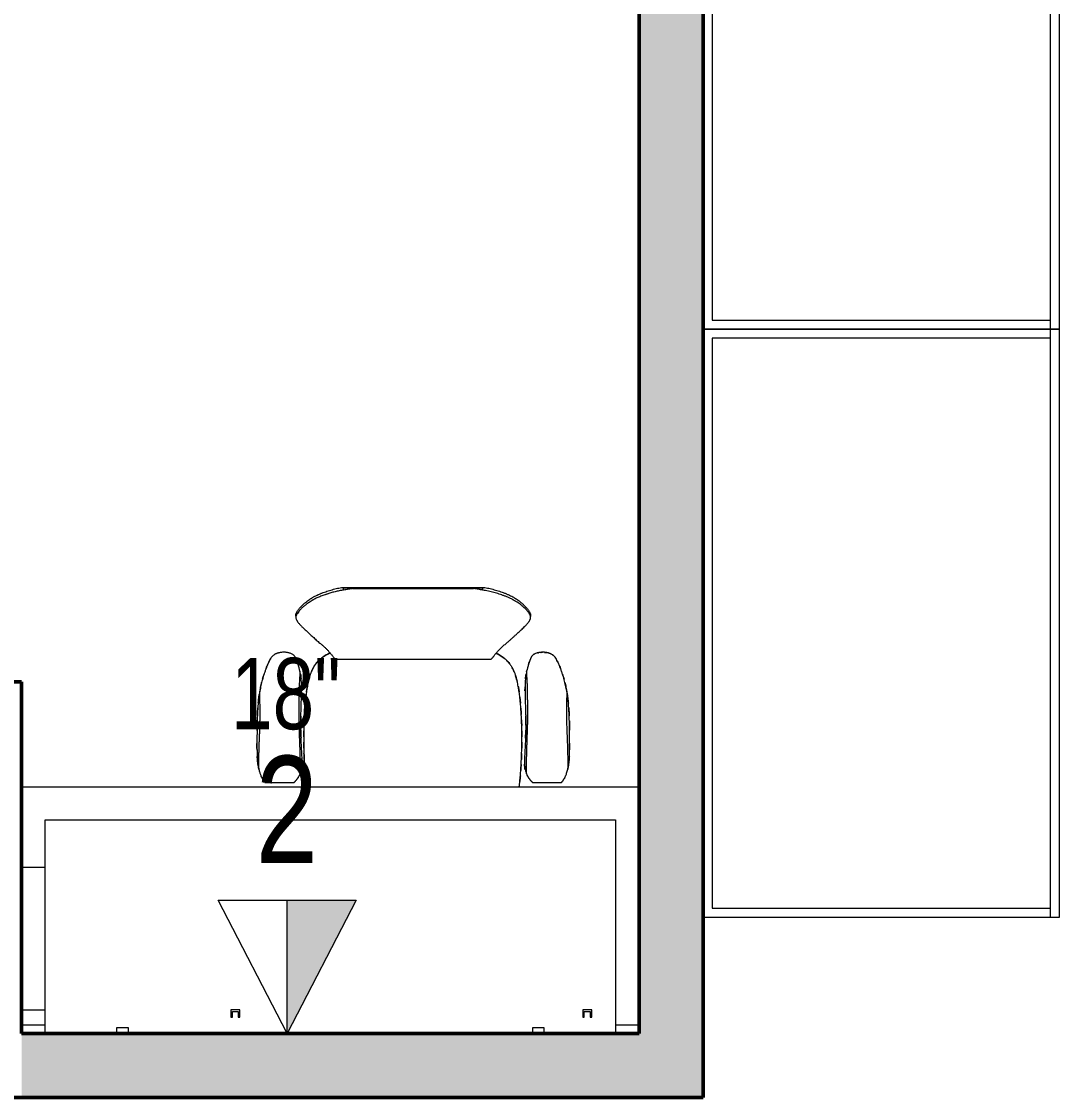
# Model space of a CAD drawing. Header units: inches. Extents: x -897 to 1409, y -1054 to 924.
# Drawn here: x -181.7 to -94.3, y 11.9 to 102.5 of the extents above; entities that cross this region are included whole.
import ezdxf

# ---------------------------------------------------------------- set-up
doc = ezdxf.new("R2010")
doc.units = ezdxf.units.IN
doc.header["$MEASUREMENT"] = 0
for name, color, linetype, lineweight in [('A-ANNO-NOTE', 131, 'Continuous', 9), ('A-GENM', 13, 'Continuous', 9), ('A-WALL-PATT', 111, 'Continuous', 13), ('I-FURN', 30, 'Continuous', 9), ('I-WALL', 2, 'Continuous', 13), ('Q-CASE', 31, 'Continuous', 9)]:
    doc.layers.add(name, color=color, linetype=linetype, lineweight=lineweight)
doc.styles.add('Arial', font='arial.ttf', dxfattribs={"width": 0.75, "height": 9})
doc.styles.add('Arial_1', font='arial.ttf', dxfattribs={"width": 0.75, "height": 6})

# ---------------------------------------------------------------- blocks, each defined once
blk = doc.blocks.new('Generic Model Wood Closet - 2_-6__ x 4_-1 1_2__ - no doors-3515474-7TH FLOOR TELECOM PLAN')
at = {"layer": 'Q-CASE', "color": 53}
for p, q in [((24.75, 15), (-24.75, 15)), ((-24.75, 15), (-24.75, -15)), ((24.75, -15), (24.75, 15)), ((24, 14.25), (-24, 14.25)), ((-24, 14.25), (-24, -14.25)), ((24, 14.25), (-24, 14.25)), ((-24, 14.25), (-24, -14.25)), ((24, -14.25), (24, 14.25)), ((24, -14.25), (24, 14.25)), ((-24, -14.25), (24, -14.25)), ((-24, -14.25), (24, -14.25)), ((-24.75, -15), (24.75, -15))]:
    blk.add_line(p, q, dxfattribs=at)
at = {"layer": 'Q-CASE', "color": 133, "lineweight": 20}
for p, q in [((-24.75, 14.25), (-24.75, -15)), ((-24, 14.25), (-24.75, 14.25)), ((24.75, 14.25), (24, 14.25)), ((24.75, -15), (24.75, 14.25))]:
    blk.add_line(p, q, dxfattribs=at)
blk = doc.blocks.new('One_Wooden_Wall_mounted_shelf_16698 - One_Wooden_Wall_mounted_shelf_16698-4680031-7TH FLOOR TELECOM PLAN')
at = {"layer": 'A-GENM', "color": 53}
for p, q in [((-24, -20.6875), (-24, -2.6875)), ((24, -2.6875), (24, -20.6875)), ((24, -20.6875), (-24, -20.6875))]:
    blk.add_line(p, q, dxfattribs=at)
at = {"layer": 'A-GENM', "color": 133, "lineweight": 20}
for p, q in [((-17, -2.6875), (-18, -2.6875)), ((-18, -2.6875), (-18, -3.1875)), ((-17, -3.1875), (-17, -2.6875)), ((18, -2.6875), (17, -2.6875)), ((17, -2.6875), (17, -3.1875)), ((18, -3.1875), (18, -2.6875)), ((-18, -3.1875), (-17, -3.1875)), ((17, -3.1875), (18, -3.1875))]:
    blk.add_line(p, q, dxfattribs=at)
blk = doc.blocks.new('HermanMiller_Seating_Aeron_WorkChair - Aeron Work Chair-3888427-7TH FLOOR TELECOM PLAN')
at = {"layer": 'I-FURN'}
for p, q in [((-6.031, 10.938), (6.018, 10.938)), ((-5.867, 10.714), (-5.867, 10.921)), ((5.853, 10.714), (5.853, 10.921)), ((-5.089, 10.849), (5.075, 10.849)), ((-9.887, 8.599), (-9.887, 8.436)), ((9.873, 8.439), (9.873, 8.599)), ((-6.539, 4.903), (6.526, 4.903)), ((-12.462, -5.491), (-10.051, -5.491)), ((10.049, -5.491), (12.461, -5.491))]:
    blk.add_line(p, q, dxfattribs=at)
at = {"layer": 'I-FURN', "flags": 128}
for points in [[(-5.867, 10.921), (-5.478, 10.884), (-5.089, 10.849)], [(5.075, 10.849), (5.464, 10.884), (5.853, 10.921)]]:
    blk.add_lwpolyline(points, dxfattribs=at)
at = {"layer": 'I-FURN'}
for centre, start_param, end_param in [((-3.014, 20.578), 4.53043, 4.540473), ((3.001, 20.578), 4.884305, 4.894347)]:
    blk.add_ellipse(centre, major_axis=(16.675, 0), ratio=0.587785, start_param=start_param, end_param=end_param, dxfattribs=at)
for points, knots in [([(-9.88, 8.527), (-9.883, 8.547), (-9.888, 8.591), (-9.887, 8.659), (-9.87, 8.73), (-9.839, 8.801), (-9.78, 8.907), (-9.672, 9.069), (-9.509, 9.259), (-9.371, 9.402), (-9.285, 9.486), (-9.219, 9.551), (-9.149, 9.615), (-9.051, 9.699), (-8.919, 9.8), (-8.779, 9.898), (-8.678, 9.965), (-8.619, 10.003), (-8.575, 10.032), (-8.53, 10.061), (-8.469, 10.098), (-8.361, 10.16), (-8.2, 10.244), (-8.034, 10.321), (-7.899, 10.38), (-7.797, 10.425), (-7.694, 10.468), (-7.554, 10.523), (-7.376, 10.585), (-7.158, 10.654), (-6.938, 10.72), (-6.716, 10.783), (-6.416, 10.86), (-6.187, 10.91), (-6.031, 10.938)], [0.5200278, 0.5200278, 0.5200278, 0.5200278, 0.5357143, 0.5535714, 0.5714286, 0.5892857, 0.6071429, 0.6428571, 0.6785714, 0.6964286, 0.7053571, 0.7142857, 0.7232143, 0.7321429, 0.75, 0.7678571, 0.7767857, 0.78125, 0.7857143, 0.7901786, 0.7946429, 0.8035714, 0.8214286, 0.8392857, 0.8482143, 0.8571429, 0.8660714, 0.875, 0.8928571, 0.9107143, 0.9285714, 0.9464286, 0.9642857, 1, 1, 1, 1]), ([(6.018, 10.938), (6.173, 10.91), (6.403, 10.86), (6.703, 10.783), (6.925, 10.72), (7.145, 10.654), (7.362, 10.585), (7.541, 10.523), (7.68, 10.468), (7.783, 10.425), (7.885, 10.38), (8.02, 10.321), (8.187, 10.244), (8.348, 10.16), (8.456, 10.098), (8.517, 10.061), (8.561, 10.032), (8.606, 10.003), (8.664, 9.965), (8.766, 9.898), (8.906, 9.8), (9.037, 9.699), (9.136, 9.615), (9.206, 9.551), (9.272, 9.486), (9.357, 9.402), (9.496, 9.259), (9.659, 9.069), (9.767, 8.907), (9.825, 8.801), (9.857, 8.73), (9.874, 8.659), (9.875, 8.588), (9.866, 8.518), (9.855, 8.473), (9.849, 8.45)], [0, 0, 0, 0, 0.0357143, 0.0535714, 0.0714286, 0.0892857, 0.1071429, 0.125, 0.1339286, 0.1428571, 0.1517857, 0.1607143, 0.1785714, 0.1964286, 0.2053571, 0.2098214, 0.2142857, 0.21875, 0.2232143, 0.2321429, 0.25, 0.2678571, 0.2767857, 0.2857143, 0.2946429, 0.3035714, 0.3214286, 0.3571429, 0.3928571, 0.4107143, 0.4285714, 0.4464286, 0.4642857, 0.4821429, 0.5, 0.5, 0.5, 0.5]), ([(-5.867, 10.714), (-5.99, 10.697), (-6.234, 10.658), (-6.592, 10.579), (-6.883, 10.499), (-7.083, 10.436), (-7.196, 10.399), (-7.28, 10.369), (-7.364, 10.34), (-7.477, 10.301), (-7.673, 10.233), (-7.895, 10.153), (-8.11, 10.062), (-8.265, 9.989), (-8.39, 9.922), (-8.475, 9.872), (-8.522, 9.842), (-8.557, 9.82), (-8.591, 9.797), (-8.637, 9.767), (-8.717, 9.714), (-8.829, 9.64), (-8.959, 9.551), (-9.124, 9.43), (-9.314, 9.276), (-9.502, 9.087), (-9.647, 8.906), (-9.757, 8.755), (-9.822, 8.654), (-9.859, 8.581), (-9.88, 8.528), (-9.892, 8.474), (-9.894, 8.401), (-9.874, 8.31), (-9.836, 8.221), (-9.8, 8.151), (-9.772, 8.1), (-9.742, 8.05), (-9.693, 7.981), (-9.622, 7.895), (-9.525, 7.79), (-9.425, 7.687), (-9.321, 7.583), (-9.169, 7.438), (-9.008, 7.286), (-8.846, 7.134), (-8.721, 7.021), (-8.592, 6.904), (-8.457, 6.78), (-8.316, 6.648), (-8.122, 6.471), (-7.969, 6.338), (-7.863, 6.252)], [0, 0, 0, 0, 0.027778, 0.055556, 0.083333, 0.097222, 0.104167, 0.111111, 0.118056, 0.125, 0.138889, 0.166667, 0.180556, 0.194444, 0.208333, 0.215278, 0.21875, 0.222222, 0.225694, 0.229167, 0.236111, 0.25, 0.263889, 0.277778, 0.305556, 0.333333, 0.361111, 0.388889, 0.416667, 0.430556, 0.444444, 0.458333, 0.472222, 0.5, 0.527778, 0.541667, 0.555556, 0.569444, 0.583333, 0.611111, 0.638889, 0.666667, 0.694444, 0.722222, 0.777778, 0.805556, 0.833333, 0.861111, 0.888889, 0.916667, 0.944444, 1, 1, 1, 1]), ([(7.85, 6.252), (7.912, 6.304), (8.037, 6.412), (8.222, 6.579), (8.409, 6.748), (8.592, 6.914), (8.759, 7.067), (8.919, 7.215), (9.08, 7.366), (9.233, 7.51), (9.348, 7.623), (9.436, 7.711), (9.499, 7.777), (9.559, 7.843), (9.618, 7.91), (9.673, 7.976), (9.72, 8.042), (9.763, 8.107), (9.802, 8.174), (9.834, 8.241), (9.856, 8.308), (9.869, 8.377), (9.875, 8.448), (9.871, 8.52), (9.853, 8.579), (9.831, 8.627), (9.805, 8.676), (9.746, 8.77), (9.627, 8.935), (9.45, 9.124), (9.301, 9.263), (9.221, 9.335), (9.174, 9.376), (9.127, 9.417), (9.065, 9.469), (8.96, 9.55), (8.821, 9.647), (8.673, 9.74), (8.567, 9.804), (8.505, 9.84), (8.459, 9.868), (8.412, 9.895), (8.349, 9.93), (8.236, 9.989), (8.07, 10.067), (7.898, 10.139), (7.759, 10.194), (7.654, 10.236), (7.548, 10.276), (7.405, 10.327), (7.223, 10.385), (7, 10.449), (6.776, 10.51), (6.55, 10.569), (6.244, 10.641), (6.011, 10.687), (5.853, 10.714)], [0, 0, 0, 0, 0.035714, 0.071429, 0.107143, 0.142857, 0.178571, 0.214286, 0.25, 0.285714, 0.321429, 0.339286, 0.357143, 0.375, 0.392857, 0.410714, 0.428571, 0.446429, 0.464286, 0.482143, 0.5, 0.517857, 0.535714, 0.553571, 0.571429, 0.580357, 0.589286, 0.607143, 0.642857, 0.678571, 0.696429, 0.705357, 0.709821, 0.714286, 0.723214, 0.732143, 0.75, 0.767857, 0.776786, 0.78125, 0.785714, 0.790179, 0.794643, 0.803571, 0.821429, 0.839286, 0.848214, 0.857143, 0.866071, 0.875, 0.892857, 0.910714, 0.928571, 0.946429, 0.964286, 1, 1, 1, 1]), ([(-9.929, 5.046), (-9.946, 5.084), (-9.974, 5.135), (-10.019, 5.194), (-10.07, 5.247), (-10.147, 5.304), (-10.249, 5.358), (-10.356, 5.401), (-10.469, 5.433), (-10.567, 5.453), (-10.648, 5.466), (-10.729, 5.475), (-10.834, 5.482), (-10.96, 5.483), (-11.064, 5.477), (-11.136, 5.469), (-11.176, 5.464), (-11.236, 5.455), (-11.304, 5.441), (-11.381, 5.421), (-11.436, 5.404), (-11.491, 5.385), (-11.545, 5.363), (-11.597, 5.338), (-11.664, 5.302), (-11.746, 5.25), (-11.867, 5.151), (-11.942, 5.063), (-11.986, 4.995)], [0, 0, 0, 0, 0.05, 0.075, 0.1, 0.15, 0.2, 0.25, 0.3, 0.35, 0.375, 0.4, 0.45, 0.5, 0.55, 0.575, 0.5875, 0.6, 0.65, 0.675, 0.7, 0.725, 0.75, 0.775, 0.8, 0.85, 0.9, 1, 1, 1, 1]), ([(-7.863, 6.252), (-7.794, 6.198), (-7.66, 6.087), (-7.504, 5.945), (-7.385, 5.832), (-7.3, 5.749), (-7.218, 5.666), (-7.14, 5.582), (-7.067, 5.5), (-6.998, 5.422), (-6.932, 5.343), (-6.87, 5.263), (-6.811, 5.183), (-6.754, 5.108), (-6.701, 5.041), (-6.654, 4.985), (-6.612, 4.941), (-6.574, 4.911), (-6.542, 4.9), (-6.523, 4.905), (-6.514, 4.909)], [0, 0, 0, 0, 0.0277778, 0.0555556, 0.0694444, 0.0833333, 0.0972222, 0.1111111, 0.125, 0.1388889, 0.1527778, 0.1666667, 0.1805556, 0.1944444, 0.2083333, 0.2222222, 0.2361111, 0.25, 0.2638889, 0.2777778, 0.2777778, 0.2777778, 0.2777778]), ([(6.487, 4.919), (6.492, 4.915), (6.503, 4.907), (6.527, 4.9), (6.561, 4.909), (6.601, 4.943), (6.637, 4.982), (6.666, 5.015), (6.696, 5.052), (6.74, 5.107), (6.798, 5.183), (6.876, 5.283), (6.96, 5.392), (7.051, 5.503), (7.149, 5.609), (7.254, 5.715), (7.363, 5.823), (7.476, 5.935), (7.635, 6.08), (7.762, 6.185), (7.85, 6.252)], [0.7142857, 0.7142857, 0.7142857, 0.7142857, 0.7232143, 0.7321429, 0.75, 0.7678571, 0.7767857, 0.7857143, 0.7946429, 0.8035714, 0.8214286, 0.8392857, 0.8571429, 0.875, 0.8928571, 0.9107143, 0.9285714, 0.9464286, 0.9642857, 1, 1, 1, 1]), ([(11.986, 4.995), (11.93, 5.081), (11.833, 5.187), (11.695, 5.284), (11.61, 5.332), (11.545, 5.363), (11.478, 5.389), (11.409, 5.413), (11.338, 5.433), (11.278, 5.447), (11.228, 5.455), (11.178, 5.463), (11.089, 5.475), (10.96, 5.484), (10.83, 5.482), (10.725, 5.474), (10.649, 5.466), (10.574, 5.455), (10.475, 5.435), (10.358, 5.402), (10.221, 5.347), (10.118, 5.285), (10.051, 5.226), (9.989, 5.157), (9.951, 5.094), (9.929, 5.046)], [0, 0, 0, 0, 0.125, 0.1875, 0.21875, 0.25, 0.28125, 0.3125, 0.34375, 0.375, 0.390625, 0.40625, 0.4375, 0.5, 0.5625, 0.59375, 0.625, 0.65625, 0.6875, 0.75, 0.8125, 0.875, 0.90625, 0.9375, 1, 1, 1, 1]), ([(10.728, 5.474), (10.749, 5.476), (10.795, 5.479), (10.841, 5.481), (10.866, 5.482)], [0.40272216, 0.40272216, 0.40272216, 0.40272216, 0.42857143, 0.46080474, 0.46080474, 0.46080474, 0.46080474]), ([(11.048, 5.477), (11.075, 5.476), (11.132, 5.471), (11.19, 5.462), (11.22, 5.457)], [0.53751317, 0.53751317, 0.53751317, 0.53751317, 0.57142857, 0.61057107, 0.61057107, 0.61057107, 0.61057107]), ([(-11.986, 4.995), (-12.062, 4.873), (-12.169, 4.663), (-12.3, 4.356), (-12.392, 4.116), (-12.48, 3.878), (-12.561, 3.645), (-12.637, 3.412), (-12.706, 3.173), (-12.769, 2.927), (-12.845, 2.6), (-12.893, 2.356), (-12.921, 2.196)], [0, 0, 0, 0, 0.166667, 0.25, 0.333333, 0.416667, 0.5, 0.583333, 0.666667, 0.75, 0.833333, 1, 1, 1, 1]), ([(-8.746, 3.343), (-8.744, 3.349), (-8.722, 3.425), (-8.689, 3.531), (-8.643, 3.658), (-8.608, 3.748), (-8.57, 3.836), (-8.52, 3.952), (-8.453, 4.093), (-8.366, 4.258), (-8.282, 4.388), (-8.21, 4.488), (-8.135, 4.586), (-7.996, 4.751), (-7.767, 4.973), (-7.434, 5.211), (-7.178, 5.343), (-7.042, 5.401)], [-0.1854231, -0.1854231, -0.1854231, -0.1854231, -0.1842105, -0.1710526, -0.1644737, -0.1578947, -0.1513158, -0.1447368, -0.1315789, -0.1184211, -0.1052632, -0.0986842, -0.0921053, -0.0789474, -0.0526316, -0.0263158, 0, 0, 0, 0]), ([(-8.223, 4.471), (-8.189, 4.519), (-8.116, 4.611), (-8.021, 4.72), (-7.959, 4.782), (-7.94, 4.801)], [0.9, 0.9, 0.9, 0.9, 0.9125, 0.925, 0.93064597, 0.93064597, 0.93064597, 0.93064597]), ([(-7.941, 4.801), (-7.96, 4.782), (-8.041, 4.698), (-8.135, 4.589), (-8.206, 4.495), (-8.223, 4.471)], [-0.93061479, -0.93061479, -0.93061479, -0.93061479, -0.925, -0.90625, -0.9, -0.9, -0.9, -0.9]), ([(-7.042, 5.401), (-7.237, 5.319), (-7.473, 5.187), (-7.678, 5.032), (-7.728, 4.993)], [-1, -1, -1, -1, -0.9625, -0.95, -0.95, -0.95, -0.95]), ([(6.966, 5.398), (7.094, 5.344), (7.335, 5.22), (7.547, 5.072), (7.645, 4.992)], [0.00049986, 0.00049986, 0.00049986, 0.00049986, 0.025, 0.05, 0.05, 0.05, 0.05]), ([(7.645, 4.993), (7.547, 5.072), (7.336, 5.22), (7.093, 5.344), (6.966, 5.398)], [-0.05, -0.05, -0.05, -0.05, -0.025, -0.00049993, -0.00049993, -0.00049993, -0.00049993]), ([(6.966, 5.398), (7.134, 5.326), (7.446, 5.157), (7.77, 4.897), (7.985, 4.67), (8.105, 4.519), (8.195, 4.394), (8.279, 4.264), (8.371, 4.094), (8.453, 3.916), (8.515, 3.77), (8.576, 3.621), (8.624, 3.476), (8.656, 3.367), (8.663, 3.343)], [-0.9994984, -0.9994984, -0.9994984, -0.9994984, -0.9671053, -0.9342105, -0.9177632, -0.9013158, -0.8930921, -0.8848684, -0.8684211, -0.8519737, -0.84375, -0.8355263, -0.8190789, -0.8145769, -0.8145769, -0.8145769, -0.8145769]), ([(8.14, 4.471), (8.106, 4.519), (8.033, 4.611), (7.938, 4.72), (7.877, 4.782), (7.857, 4.801)], [-0.1, -0.1, -0.1, -0.1, -0.0875, -0.075, -0.06938521, -0.06938521, -0.06938521, -0.06938521]), ([(7.858, 4.802), (7.877, 4.782), (7.938, 4.72), (8.033, 4.611), (8.106, 4.519), (8.14, 4.471)], [0.06935403, 0.06935403, 0.06935403, 0.06935403, 0.075, 0.0875, 0.1, 0.1, 0.1, 0.1]), ([(11.375, 5.422), (11.376, 5.422), (11.397, 5.416), (11.425, 5.407), (11.451, 5.398), (11.457, 5.396)], [0.67764897, 0.67764897, 0.67764897, 0.67764897, 0.67857143, 0.70535714, 0.71428571, 0.71428571, 0.71428571, 0.71428571]), ([(11.684, 5.289), (11.696, 5.281), (11.72, 5.265), (11.744, 5.25), (11.755, 5.242)], [0.82044222, 0.82044222, 0.82044222, 0.82044222, 0.83928571, 0.85714286, 0.85714286, 0.85714286, 0.85714286]), ([(12.921, 2.196), (12.893, 2.356), (12.845, 2.6), (12.769, 2.927), (12.706, 3.173), (12.637, 3.412), (12.561, 3.645), (12.48, 3.878), (12.392, 4.116), (12.3, 4.356), (12.169, 4.663), (12.062, 4.873), (11.986, 4.995)], [0, 0, 0, 0, 0.166667, 0.25, 0.333333, 0.416667, 0.5, 0.583333, 0.666667, 0.75, 0.833333, 1, 1, 1, 1]), ([(-9.538, 3.879), (-9.556, 3.651), (-9.587, 3.194), (-9.607, 2.625), (-9.618, 2.178), (-9.623, 1.846), (-9.628, 1.525), (-9.631, 1.204), (-9.635, 0.878), (-9.638, 0.44), (-9.637, -0.123), (-9.627, -0.67), (-9.615, -1.111), (-9.603, -1.442), (-9.591, -1.781), (-9.578, -2.118), (-9.567, -2.453), (-9.558, -2.73), (-9.552, -2.952), (-9.547, -3.12), (-9.543, -3.284), (-9.54, -3.445), (-9.539, -3.607), (-9.539, -3.776), (-9.54, -3.946), (-9.539, -4.169), (-9.535, -4.44), (-9.53, -4.648), (-9.527, -4.75)], [0, 0, 0, 0, 0.076923, 0.153846, 0.192308, 0.230769, 0.269231, 0.307692, 0.346154, 0.384615, 0.461538, 0.538462, 0.576923, 0.615385, 0.653846, 0.692308, 0.730769, 0.769231, 0.788462, 0.807692, 0.826923, 0.846154, 0.865385, 0.884615, 0.903846, 0.923077, 0.961538, 1, 1, 1, 1]), ([(-9.527, -4.75), (-9.501, -4.681), (-9.455, -4.539), (-9.408, -4.323), (-9.382, -4.143), (-9.37, -4.019), (-9.364, -3.948), (-9.36, -3.895), (-9.357, -3.842), (-9.355, -3.77), (-9.354, -3.643), (-9.36, -3.46), (-9.371, -3.281), (-9.378, -3.158), (-9.382, -3.088), (-9.384, -3.036), (-9.386, -2.984), (-9.389, -2.913), (-9.396, -2.788), (-9.406, -2.605), (-9.419, -2.384), (-9.43, -2.165), (-9.441, -1.949), (-9.455, -1.659), (-9.469, -1.298), (-9.475, -0.874), (-9.475, -0.452), (-9.468, -0.097), (-9.46, 0.186), (-9.455, 0.397), (-9.449, 0.603), (-9.442, 0.804), (-9.435, 1.007), (-9.429, 1.216), (-9.422, 1.437), (-9.415, 1.665), (-9.41, 1.857), (-9.407, 2.01), (-9.406, 2.123), (-9.406, 2.235), (-9.405, 2.383), (-9.406, 2.566), (-9.41, 2.784), (-9.42, 3.003), (-9.438, 3.225), (-9.471, 3.518), (-9.507, 3.736), (-9.538, 3.879)], [0, 0, 0, 0, 0.025, 0.05, 0.075, 0.0875, 0.09375, 0.1, 0.10625, 0.1125, 0.125, 0.15, 0.175, 0.1875, 0.19375, 0.2, 0.20625, 0.2125, 0.225, 0.25, 0.275, 0.3, 0.325, 0.35, 0.4, 0.45, 0.5, 0.55, 0.575, 0.6, 0.625, 0.65, 0.675, 0.7, 0.725, 0.75, 0.775, 0.7875, 0.8, 0.8125, 0.825, 0.85, 0.875, 0.9, 0.925, 0.95, 1, 1, 1, 1]), ([(-9.49, 3.631), (-9.481, 3.574), (-9.463, 3.446), (-9.45, 3.318), (-9.443, 3.248)], [0.09251374, 0.09251374, 0.09251374, 0.09251374, 0.11111111, 0.13377241, 0.13377241, 0.13377241, 0.13377241]), ([(-8.395, 4.2), (-8.413, 4.167), (-8.451, 4.095), (-8.505, 3.984), (-8.551, 3.885), (-8.577, 3.824), (-8.586, 3.804)], [-0.87687102, -0.87687102, -0.87687102, -0.87687102, -0.86875, -0.859375, -0.85, -0.84549091, -0.84549091, -0.84549091, -0.84549091]), ([(-8.585, 3.805), (-8.577, 3.825), (-8.556, 3.872), (-8.523, 3.945), (-8.473, 4.05), (-8.43, 4.135), (-8.398, 4.193), (-8.394, 4.201)], [0.84542425, 0.84542425, 0.84542425, 0.84542425, 0.85, 0.85625, 0.8625, 0.875, 0.87698206, 0.87698206, 0.87698206, 0.87698206]), ([(8.311, 4.201), (8.315, 4.193), (8.347, 4.135), (8.391, 4.05), (8.44, 3.945), (8.473, 3.872), (8.494, 3.825), (8.503, 3.805)], [0.12301794, 0.12301794, 0.12301794, 0.12301794, 0.125, 0.1375, 0.14375, 0.15, 0.15457575, 0.15457575, 0.15457575, 0.15457575]), ([(8.503, 3.804), (8.494, 3.824), (8.474, 3.871), (8.441, 3.944), (8.391, 4.049), (8.348, 4.134), (8.316, 4.192), (8.312, 4.199)], [-0.15450909, -0.15450909, -0.15450909, -0.15450909, -0.15, -0.14375, -0.1375, -0.125, -0.12312898, -0.12312898, -0.12312898, -0.12312898]), ([(9.538, 3.879), (9.508, 3.736), (9.471, 3.52), (9.439, 3.229), (9.421, 3.01), (9.41, 2.793), (9.406, 2.577), (9.405, 2.396), (9.406, 2.25), (9.406, 2.14), (9.407, 2.029), (9.409, 1.88), (9.414, 1.694), (9.421, 1.47), (9.428, 1.249), (9.434, 1.029), (9.444, 0.738), (9.455, 0.378), (9.467, -0.028), (9.475, -0.436), (9.475, -0.879), (9.469, -1.318), (9.455, -1.67), (9.441, -1.952), (9.431, -2.163), (9.419, -2.379), (9.406, -2.598), (9.396, -2.778), (9.39, -2.903), (9.387, -2.973), (9.384, -3.025), (9.382, -3.077), (9.378, -3.147), (9.371, -3.271), (9.36, -3.452), (9.354, -3.636), (9.355, -3.765), (9.357, -3.837), (9.36, -3.89), (9.364, -3.944), (9.369, -4.015), (9.382, -4.14), (9.408, -4.321), (9.455, -4.538), (9.501, -4.68), (9.527, -4.75)], [0, 0, 0, 0, 0.05, 0.075, 0.1, 0.125, 0.15, 0.175, 0.1875, 0.2, 0.2125, 0.225, 0.25, 0.275, 0.3, 0.325, 0.35, 0.4, 0.45, 0.5, 0.55, 0.6, 0.65, 0.675, 0.7, 0.725, 0.75, 0.775, 0.7875, 0.79375, 0.8, 0.80625, 0.8125, 0.825, 0.85, 0.875, 0.8875, 0.89375, 0.9, 0.90625, 0.9125, 0.925, 0.95, 0.975, 1, 1, 1, 1]), ([(9.444, 3.252), (9.45, 3.321), (9.463, 3.447), (9.482, 3.573), (9.49, 3.63)], [0.86669734, 0.86669734, 0.86669734, 0.86669734, 0.88888889, 0.90733068, 0.90733068, 0.90733068, 0.90733068]), ([(9.527, -4.75), (9.53, -4.64), (9.533, -4.47), (9.537, -4.236), (9.539, -4.058), (9.54, -3.875), (9.54, -3.689), (9.541, -3.507), (9.542, -3.333), (9.546, -3.162), (9.551, -2.984), (9.556, -2.801), (9.561, -2.62), (9.567, -2.441), (9.576, -2.199), (9.591, -1.776), (9.609, -1.302), (9.623, -0.818), (9.631, -0.455), (9.636, -0.106), (9.638, 0.244), (9.637, 0.592), (9.634, 0.943), (9.631, 1.318), (9.625, 1.697), (9.62, 2.072), (9.611, 2.447), (9.601, 2.804), (9.586, 3.158), (9.565, 3.519), (9.548, 3.759), (9.538, 3.879)], [0, 0, 0, 0, 0.041667, 0.0625, 0.083333, 0.104167, 0.125, 0.145833, 0.166667, 0.1875, 0.208333, 0.229167, 0.25, 0.270833, 0.291667, 0.333333, 0.416667, 0.458333, 0.5, 0.541667, 0.583333, 0.625, 0.666667, 0.708333, 0.75, 0.791667, 0.833333, 0.875, 0.916667, 0.958333, 1, 1, 1, 1]), ([(-12.911, 2.255), (-12.906, 2.279), (-12.874, 2.456), (-12.827, 2.681), (-12.781, 2.881), (-12.769, 2.93)], [0.79200741, 0.79200741, 0.79200741, 0.79200741, 0.8, 0.85, 0.8663957, 0.8663957, 0.8663957, 0.8663957]), ([(-8.746, 3.343), (-8.763, 3.281), (-8.799, 3.146), (-8.85, 2.936), (-8.898, 2.714), (-8.954, 2.407), (-9.014, 2.012), (-9.071, 1.547), (-9.131, 0.918), (-9.175, 0.24), (-9.199, -0.314), (-9.208, -0.629), (-9.216, -0.949), (-9.222, -1.358), (-9.224, -1.851), (-9.219, -2.344), (-9.209, -2.836), (-9.196, -3.234), (-9.183, -3.551), (-9.171, -3.792), (-9.158, -4.038), (-9.143, -4.283), (-9.126, -4.528), (-9.102, -4.836), (-9.071, -5.197), (-9.033, -5.562), (-9.005, -5.79), (-8.993, -5.879)], [0.1856373, 0.1856373, 0.1856373, 0.1856373, 0.1973684, 0.2105263, 0.2236842, 0.2368421, 0.2631579, 0.2894737, 0.3157895, 0.3684211, 0.3947368, 0.4078947, 0.4210526, 0.4473684, 0.4736842, 0.5, 0.5263158, 0.5526316, 0.5657895, 0.5789474, 0.5921053, 0.6052632, 0.6184211, 0.6315789, 0.6546053, 0.6776316, 0.6921974, 0.6921974, 0.6921974, 0.6921974]), ([(-8.699, 3.493), (-8.716, 3.437), (-8.748, 3.333), (-8.784, 3.202), (-8.81, 3.104), (-8.823, 3.052), (-8.829, 3.024), (-8.83, 3.022)], [-0.82356893, -0.82356893, -0.82356893, -0.82356893, -0.8125, -0.803125, -0.7984375, -0.79375, -0.7933289, -0.7933289, -0.7933289, -0.7933289]), ([(-8.829, 3.023), (-8.821, 3.06), (-8.795, 3.163), (-8.751, 3.32), (-8.715, 3.44), (-8.698, 3.495)], [0.79318852, 0.79318852, 0.79318852, 0.79318852, 0.8, 0.8125, 0.82359579, 0.82359579, 0.82359579, 0.82359579]), ([(8.615, 3.495), (8.633, 3.44), (8.668, 3.32), (8.712, 3.163), (8.738, 3.06), (8.747, 3.023)], [0.17640421, 0.17640421, 0.17640421, 0.17640421, 0.1875, 0.2, 0.20681148, 0.20681148, 0.20681148, 0.20681148]), ([(8.747, 3.022), (8.738, 3.058), (8.713, 3.16), (8.669, 3.317), (8.633, 3.437), (8.616, 3.493)], [-0.2066711, -0.2066711, -0.2066711, -0.2066711, -0.2, -0.1875, -0.17643107, -0.17643107, -0.17643107, -0.17643107]), ([(8.91, -5.878), (8.917, -5.83), (8.933, -5.701), (8.957, -5.494), (8.981, -5.256), (9.004, -5.017), (9.024, -4.774), (9.043, -4.528), (9.06, -4.283), (9.075, -4.038), (9.088, -3.792), (9.1, -3.551), (9.113, -3.234), (9.126, -2.836), (9.137, -2.344), (9.141, -1.851), (9.14, -1.358), (9.132, -0.867), (9.119, -0.393), (9.099, 0.081), (9.07, 0.579), (9.033, 1.075), (8.988, 1.547), (8.931, 2.012), (8.871, 2.407), (8.815, 2.714), (8.767, 2.936), (8.716, 3.146), (8.681, 3.281), (8.663, 3.343)], [0.3078026, 0.3078026, 0.3078026, 0.3078026, 0.3157895, 0.3289474, 0.3421053, 0.3552632, 0.3684211, 0.3815789, 0.3947368, 0.4078947, 0.4210526, 0.4342105, 0.4473684, 0.4736842, 0.5, 0.5263158, 0.5526316, 0.5789474, 0.6052632, 0.6315789, 0.6578947, 0.6842105, 0.7105263, 0.7368421, 0.7631579, 0.7763158, 0.7894737, 0.8026316, 0.8143627, 0.8143627, 0.8143627, 0.8143627]), ([(12.768, 2.93), (12.78, 2.881), (12.828, 2.681), (12.874, 2.456), (12.906, 2.279), (12.911, 2.255)], [0.13359918, 0.13359918, 0.13359918, 0.13359918, 0.15, 0.2, 0.20798761, 0.20798761, 0.20798761, 0.20798761]), ([(-12.921, 2.196), (-12.953, 2.017), (-13.007, 1.655), (-13.066, 1.103), (-13.105, 0.556), (-13.131, 0.008), (-13.144, -0.541), (-13.15, -0.997), (-13.155, -1.371), (-13.159, -1.655), (-13.161, -1.936), (-13.16, -2.208), (-13.159, -2.48), (-13.157, -2.755), (-13.152, -3.023), (-13.139, -3.274), (-13.118, -3.519), (-13.09, -3.784), (-13.052, -4.065), (-13.019, -4.265), (-13.001, -4.368)], [0, 0, 0, 0, 0.083333, 0.166667, 0.25, 0.333333, 0.416667, 0.5, 0.541667, 0.583333, 0.625, 0.666667, 0.708333, 0.75, 0.791667, 0.833333, 0.875, 0.916667, 0.958333, 1, 1, 1, 1]), ([(-13.051, 1.225), (-13.045, 1.286), (-13.023, 1.503), (-12.992, 1.74), (-12.966, 1.916), (-12.963, 1.938)], [0.68045954, 0.68045954, 0.68045954, 0.68045954, 0.7, 0.75, 0.75739479, 0.75739479, 0.75739479, 0.75739479]), ([(-13.001, -4.368), (-13.003, -4.259), (-13.007, -4.042), (-13.007, -3.714), (-13.002, -3.381), (-12.994, -3.116), (-12.988, -2.903), (-12.984, -2.738), (-12.978, -2.573), (-12.971, -2.354), (-12.961, -2.078), (-12.948, -1.747), (-12.935, -1.416), (-12.923, -1.086), (-12.914, -0.777), (-12.906, -0.47), (-12.902, -0.156), (-12.899, 0.161), (-12.899, 0.491), (-12.901, 0.772), (-12.903, 1.006), (-12.905, 1.187), (-12.908, 1.368), (-12.911, 1.602), (-12.915, 1.881), (-12.919, 2.093), (-12.921, 2.196)], [0, 0, 0, 0, 0.05, 0.1, 0.15, 0.2, 0.225, 0.25, 0.275, 0.3, 0.35, 0.4, 0.45, 0.5, 0.55, 0.6, 0.65, 0.7, 0.75, 0.8, 0.825, 0.85, 0.875, 0.9, 0.95, 1, 1, 1, 1]), ([(-9.407, 2.582), (-9.406, 2.522), (-9.404, 2.416), (-9.403, 2.292), (-9.403, 2.228), (-9.403, 2.213)], [0.20393419, 0.20393419, 0.20393419, 0.20393419, 0.22222222, 0.23611111, 0.24061202, 0.24061202, 0.24061202, 0.24061202]), ([(-8.916, 2.614), (-8.929, 2.538), (-8.958, 2.374), (-8.984, 2.209), (-8.997, 2.121)], [-0.76921385, -0.76921385, -0.76921385, -0.76921385, -0.75625, -0.74136041, -0.74136041, -0.74136041, -0.74136041]), ([(-8.996, 2.123), (-8.989, 2.175), (-8.97, 2.301), (-8.942, 2.466), (-8.922, 2.578), (-8.915, 2.616)], [0.74119548, 0.74119548, 0.74119548, 0.74119548, 0.75, 0.7625, 0.76908906, 0.76908906, 0.76908906, 0.76908906]), ([(8.832, 2.616), (8.839, 2.578), (8.859, 2.466), (8.887, 2.301), (8.906, 2.175), (8.914, 2.123)], [0.23091094, 0.23091094, 0.23091094, 0.23091094, 0.2375, 0.25, 0.25880452, 0.25880452, 0.25880452, 0.25880452]), ([(8.914, 2.121), (8.906, 2.172), (8.881, 2.337), (8.853, 2.502), (8.833, 2.614)], [-0.25863959, -0.25863959, -0.25863959, -0.25863959, -0.25, -0.23078615, -0.23078615, -0.23078615, -0.23078615]), ([(9.403, 2.225), (9.403, 2.236), (9.403, 2.296), (9.403, 2.401), (9.406, 2.506), (9.407, 2.565), (9.407, 2.578)], [0.76058379, 0.76058379, 0.76058379, 0.76058379, 0.76388889, 0.77777778, 0.79166667, 0.79575676, 0.79575676, 0.79575676, 0.79575676]), ([(12.921, 2.196), (12.917, 1.985), (12.912, 1.674), (12.906, 1.282), (12.903, 0.992), (12.9, 0.701), (12.899, 0.313), (12.901, -0.186), (12.913, -0.784), (12.933, -1.38), (12.953, -1.874), (12.968, -2.275), (12.978, -2.55), (12.986, -2.803), (12.992, -3.035), (12.998, -3.25), (13.003, -3.471), (13.006, -3.7), (13.007, -4), (13.004, -4.222), (13.001, -4.368)], [0, 0, 0, 0, 0.090909, 0.136364, 0.181818, 0.227273, 0.272727, 0.363636, 0.454545, 0.545455, 0.636364, 0.681818, 0.727273, 0.761364, 0.795455, 0.829545, 0.863636, 0.897727, 0.931818, 1, 1, 1, 1]), ([(13.001, -4.368), (13.019, -4.267), (13.052, -4.071), (13.09, -3.791), (13.118, -3.525), (13.139, -3.278), (13.152, -3.022), (13.157, -2.744), (13.159, -2.46), (13.16, -2.183), (13.161, -1.912), (13.158, -1.542), (13.151, -1.079), (13.145, -0.567), (13.133, -0.055), (13.107, 0.511), (13.068, 1.086), (13.008, 1.647), (12.953, 2.016), (12.921, 2.196)], [0, 0, 0, 0, 0.041667, 0.083333, 0.125, 0.166667, 0.208333, 0.25, 0.291667, 0.333333, 0.375, 0.416667, 0.5, 0.583333, 0.666667, 0.75, 0.833333, 0.916667, 1, 1, 1, 1]), ([(12.926, 2.171), (12.943, 2.071), (12.983, 1.818), (13.023, 1.498), (13.046, 1.276), (13.052, 1.21)], [0.2172377, 0.2172377, 0.2172377, 0.2172377, 0.25, 0.3, 0.3211001, 0.3211001, 0.3211001, 0.3211001]), ([(-9.053, 1.687), (-9.065, 1.584), (-9.082, 1.424), (-9.097, 1.263), (-9.103, 1.206)], [-0.71710546, -0.71710546, -0.71710546, -0.71710546, -0.7, -0.69074277, -0.69074277, -0.69074277, -0.69074277]), ([(-9.102, 1.208), (-9.097, 1.266), (-9.082, 1.427), (-9.065, 1.587), (-9.053, 1.689)], [0.69059509, 0.69059509, 0.69059509, 0.69059509, 0.7, 0.71693116, 0.71693116, 0.71693116, 0.71693116]), ([(8.97, 1.689), (8.982, 1.587), (8.999, 1.427), (9.014, 1.266), (9.019, 1.208)], [0.28306884, 0.28306884, 0.28306884, 0.28306884, 0.3, 0.30940491, 0.30940491, 0.30940491, 0.30940491]), ([(9.02, 1.206), (9.014, 1.263), (8.999, 1.424), (8.982, 1.584), (8.97, 1.687)], [-0.30925723, -0.30925723, -0.30925723, -0.30925723, -0.3, -0.28289454, -0.28289454, -0.28289454, -0.28289454]), ([(-13.122, 0.171), (-13.118, 0.269), (-13.108, 0.483), (-13.094, 0.7), (-13.085, 0.817)], [0.56824099, 0.56824099, 0.56824099, 0.56824099, 0.6, 0.63725387, 0.63725387, 0.63725387, 0.63725387]), ([(-9.462, 0.114), (-9.463, 0.065), (-9.466, -0.076), (-9.471, -0.311), (-9.474, -0.52), (-9.475, -0.636), (-9.475, -0.661)], [0.45706191, 0.45706191, 0.45706191, 0.45706191, 0.47222222, 0.5, 0.52777778, 0.53525144, 0.53525144, 0.53525144, 0.53525144]), ([(-9.172, 0.247), (-9.168, 0.317), (-9.158, 0.49), (-9.146, 0.664), (-9.139, 0.767)], [0.6386503, 0.6386503, 0.6386503, 0.6386503, 0.65, 0.66678178, 0.66678178, 0.66678178, 0.66678178]), ([(-9.139, 0.766), (-9.147, 0.661), (-9.158, 0.487), (-9.168, 0.314), (-9.172, 0.245)], [-0.6669455, -0.6669455, -0.6669455, -0.6669455, -0.65, -0.6388126, -0.6388126, -0.6388126, -0.6388126]), ([(9.056, 0.767), (9.063, 0.664), (9.075, 0.49), (9.085, 0.317), (9.089, 0.247)], [0.33321822, 0.33321822, 0.33321822, 0.33321822, 0.35, 0.3613497, 0.3613497, 0.3613497, 0.3613497]), ([(9.089, 0.245), (9.085, 0.314), (9.075, 0.487), (9.063, 0.661), (9.056, 0.765)], [-0.3611874, -0.3611874, -0.3611874, -0.3611874, -0.35, -0.3330545, -0.3330545, -0.3330545, -0.3330545]), ([(9.475, -0.662), (9.475, -0.546), (9.472, -0.336), (9.466, -0.072), (9.463, 0.073), (9.462, 0.126)], [0.46461002, 0.46461002, 0.46461002, 0.46461002, 0.5, 0.52777778, 0.54415199, 0.54415199, 0.54415199, 0.54415199]), ([(13.086, 0.812), (13.094, 0.697), (13.109, 0.466), (13.12, 0.239), (13.124, 0.126)], [0.36331572, 0.36331572, 0.36331572, 0.36331572, 0.4, 0.436589, 0.436589, 0.436589, 0.436589]), ([(-13.151, -1.09), (-13.151, -1.038), (-13.149, -0.829), (-13.144, -0.546), (-13.138, -0.315), (-13.136, -0.241)], [0.43330374, 0.43330374, 0.43330374, 0.43330374, 0.45, 0.5, 0.52389286, 0.52389286, 0.52389286, 0.52389286]), ([(-9.209, -0.679), (-9.207, -0.607), (-9.202, -0.445), (-9.197, -0.283), (-9.193, -0.192)], [0.58829582, 0.58829582, 0.58829582, 0.58829582, 0.6, 0.61472524, 0.61472524, 0.61472524, 0.61472524]), ([(-9.193, -0.195), (-9.197, -0.286), (-9.203, -0.448), (-9.207, -0.611), (-9.209, -0.682)], [-0.61486526, -0.61486526, -0.61486526, -0.61486526, -0.6, -0.58844334, -0.58844334, -0.58844334, -0.58844334]), ([(9.11, -0.192), (9.114, -0.283), (9.12, -0.445), (9.124, -0.607), (9.126, -0.679)], [0.38527476, 0.38527476, 0.38527476, 0.38527476, 0.4, 0.41170418, 0.41170418, 0.41170418, 0.41170418]), ([(9.126, -0.682), (9.125, -0.611), (9.12, -0.448), (9.114, -0.286), (9.11, -0.195)], [-0.41155666, -0.41155666, -0.41155666, -0.41155666, -0.4, -0.38513474, -0.38513474, -0.38513474, -0.38513474]), ([(13.137, -0.279), (13.139, -0.341), (13.142, -0.481), (13.147, -0.699), (13.149, -0.906), (13.151, -1.035), (13.151, -1.085)], [0.4802076, 0.4802076, 0.4802076, 0.4802076, 0.5, 0.525, 0.55, 0.56618384, 0.56618384, 0.56618384, 0.56618384]), ([(-9.472, -1.057), (-9.472, -1.079), (-9.47, -1.189), (-9.464, -1.384), (-9.457, -1.585), (-9.452, -1.702), (-9.451, -1.731)], [0.57619998, 0.57619998, 0.57619998, 0.57619998, 0.58333333, 0.61111111, 0.63888889, 0.64837657, 0.64837657, 0.64837657, 0.64837657]), ([(-9.223, -1.633), (-9.223, -1.551), (-9.222, -1.38), (-9.22, -1.21), (-9.219, -1.121)], [0.53696938, 0.53696938, 0.53696938, 0.53696938, 0.55, 0.56440853, 0.56440853, 0.56440853, 0.56440853]), ([(-9.219, -1.123), (-9.22, -1.213), (-9.222, -1.383), (-9.223, -1.554), (-9.223, -1.635)], [-0.56457316, -0.56457316, -0.56457316, -0.56457316, -0.55, -0.53710206, -0.53710206, -0.53710206, -0.53710206]), ([(9.136, -1.121), (9.137, -1.21), (9.139, -1.38), (9.14, -1.551), (9.14, -1.633)], [0.43559147, 0.43559147, 0.43559147, 0.43559147, 0.45, 0.46303062, 0.46303062, 0.46303062, 0.46303062]), ([(9.14, -1.635), (9.14, -1.554), (9.139, -1.383), (9.137, -1.213), (9.136, -1.123)], [-0.46289794, -0.46289794, -0.46289794, -0.46289794, -0.45, -0.43542684, -0.43542684, -0.43542684, -0.43542684]), ([(9.451, -1.739), (9.452, -1.706), (9.457, -1.588), (9.465, -1.366), (9.47, -1.175), (9.472, -1.069)], [0.35086053, 0.35086053, 0.35086053, 0.35086053, 0.36111111, 0.38888889, 0.42246276, 0.42246276, 0.42246276, 0.42246276]), ([(-13.156, -2.751), (-13.156, -2.697), (-13.158, -2.56), (-13.16, -2.378), (-13.161, -2.253), (-13.161, -2.207)], [0.25835943, 0.25835943, 0.25835943, 0.25835943, 0.275, 0.3, 0.3145715, 0.3145715, 0.3145715, 0.3145715]), ([(-9.214, -2.595), (-9.216, -2.506), (-9.219, -2.336), (-9.221, -2.164), (-9.222, -2.082)], [0.48569268, 0.48569268, 0.48569268, 0.48569268, 0.5, 0.5130789, 0.5130789, 0.5130789, 0.5130789]), ([(-9.222, -2.084), (-9.221, -2.167), (-9.219, -2.338), (-9.216, -2.509), (-9.214, -2.597)], [-0.51322238, -0.51322238, -0.51322238, -0.51322238, -0.5, -0.48582772, -0.48582772, -0.48582772, -0.48582772]), ([(9.139, -2.082), (9.138, -2.164), (9.136, -2.336), (9.133, -2.506), (9.131, -2.595)], [0.4869211, 0.4869211, 0.4869211, 0.4869211, 0.5, 0.51430732, 0.51430732, 0.51430732, 0.51430732]), ([(9.131, -2.597), (9.133, -2.509), (9.136, -2.338), (9.138, -2.167), (9.139, -2.084)], [-0.51417228, -0.51417228, -0.51417228, -0.51417228, -0.5, -0.48677762, -0.48677762, -0.48677762, -0.48677762]), ([(13.161, -2.183), (13.161, -2.237), (13.16, -2.37), (13.158, -2.556), (13.157, -2.69), (13.156, -2.741)], [0.68289494, 0.68289494, 0.68289494, 0.68289494, 0.7, 0.725, 0.74056109, 0.74056109, 0.74056109, 0.74056109]), ([(-13.022, -4.271), (-13.029, -4.236), (-13.048, -4.128), (-13.076, -3.941), (-13.102, -3.716), (-13.119, -3.538), (-13.13, -3.398), (-13.135, -3.329), (-13.137, -3.294)], [0.0878381, 0.0878381, 0.0878381, 0.0878381, 0.1, 0.125, 0.15, 0.175, 0.1875, 0.2, 0.2, 0.2, 0.2]), ([(-9.184, -3.532), (-9.188, -3.441), (-9.194, -3.277), (-9.2, -3.112), (-9.202, -3.039)], [0.43512123, 0.43512123, 0.43512123, 0.43512123, 0.45, 0.4618097, 0.4618097, 0.4618097, 0.4618097]), ([(-9.202, -3.041), (-9.2, -3.115), (-9.194, -3.28), (-9.187, -3.444), (-9.183, -3.534)], [-0.4619386, -0.4619386, -0.4619386, -0.4619386, -0.45, -0.43523915, -0.43523915, -0.43523915, -0.43523915]), ([(9.119, -3.039), (9.117, -3.112), (9.111, -3.277), (9.105, -3.441), (9.101, -3.532)], [0.5381903, 0.5381903, 0.5381903, 0.5381903, 0.55, 0.56487877, 0.56487877, 0.56487877, 0.56487877]), ([(9.101, -3.534), (9.105, -3.444), (9.111, -3.28), (9.117, -3.115), (9.119, -3.041)], [-0.56476085, -0.56476085, -0.56476085, -0.56476085, -0.55, -0.5380614, -0.5380614, -0.5380614, -0.5380614]), ([(13.137, -3.294), (13.135, -3.329), (13.13, -3.398), (13.119, -3.538), (13.102, -3.716), (13.076, -3.941), (13.049, -4.129), (13.029, -4.236), (13.022, -4.271)], [0.8, 0.8, 0.8, 0.8, 0.8125, 0.825, 0.85, 0.875, 0.9, 0.9121483, 0.9121483, 0.9121483, 0.9121483]), ([(-13.001, -4.368), (-12.979, -4.462), (-12.944, -4.597), (-12.891, -4.758), (-12.848, -4.874), (-12.805, -4.973), (-12.768, -5.047), (-12.741, -5.101), (-12.714, -5.151), (-12.685, -5.199), (-12.656, -5.244), (-12.633, -5.279), (-12.615, -5.306), (-12.595, -5.332), (-12.572, -5.363), (-12.549, -5.39), (-12.533, -5.41), (-12.522, -5.424), (-12.512, -5.437), (-12.498, -5.453), (-12.483, -5.469), (-12.469, -5.483), (-12.462, -5.49), (-12.461, -5.491), (-12.462, -5.491)], [0, 0, 0, 0, 0.1, 0.15, 0.2, 0.25, 0.275, 0.3, 0.325, 0.35, 0.375, 0.4, 0.4125, 0.425, 0.45, 0.475, 0.4875, 0.5, 0.5125, 0.525, 0.55, 0.575, 0.6, 0.6178405, 0.6178405, 0.6178405, 0.6178405]), ([(-9.363, -3.944), (-9.364, -3.972), (-9.366, -4.011), (-9.37, -4.058), (-9.373, -4.099), (-9.379, -4.17), (-9.391, -4.271), (-9.404, -4.361), (-9.413, -4.41), (-9.415, -4.42)], [0.87975748, 0.87975748, 0.87975748, 0.87975748, 0.88888889, 0.89236111, 0.89583333, 0.90277778, 0.91666667, 0.93055556, 0.93445074, 0.93445074, 0.93445074, 0.93445074]), ([(-9.129, -4.484), (-9.131, -4.458), (-9.138, -4.356), (-9.149, -4.183), (-9.158, -4.036), (-9.162, -3.966)], [0.38322576, 0.38322576, 0.38322576, 0.38322576, 0.3875, 0.4, 0.41139347, 0.41139347, 0.41139347, 0.41139347]), ([(-9.162, -3.969), (-9.158, -4.039), (-9.149, -4.186), (-9.138, -4.359), (-9.131, -4.461), (-9.129, -4.486)], [-0.41152724, -0.41152724, -0.41152724, -0.41152724, -0.4, -0.3875, -0.38334631, -0.38334631, -0.38334631, -0.38334631]), ([(9.079, -3.966), (9.075, -4.036), (9.066, -4.183), (9.055, -4.356), (9.048, -4.458), (9.046, -4.484)], [0.58860653, 0.58860653, 0.58860653, 0.58860653, 0.6, 0.6125, 0.61677424, 0.61677424, 0.61677424, 0.61677424]), ([(9.046, -4.486), (9.048, -4.461), (9.055, -4.359), (9.066, -4.186), (9.075, -4.039), (9.079, -3.968)], [-0.61665369, -0.61665369, -0.61665369, -0.61665369, -0.6125, -0.6, -0.58847276, -0.58847276, -0.58847276, -0.58847276]), ([(9.416, -4.426), (9.413, -4.414), (9.404, -4.363), (9.391, -4.271), (9.379, -4.17), (9.372, -4.089), (9.367, -4.027), (9.364, -3.978), (9.363, -3.949), (9.363, -3.941)], [0.0648224, 0.0648224, 0.0648224, 0.0648224, 0.06944444, 0.08333333, 0.09722222, 0.10416667, 0.11111111, 0.11805556, 0.12056009, 0.12056009, 0.12056009, 0.12056009]), ([(12.461, -5.491), (12.46, -5.492), (12.463, -5.49), (12.477, -5.477), (12.494, -5.459), (12.508, -5.442), (12.516, -5.432), (12.522, -5.424), (12.529, -5.415), (12.538, -5.403), (12.556, -5.38), (12.585, -5.344), (12.616, -5.304), (12.641, -5.269), (12.658, -5.242), (12.675, -5.213), (12.699, -5.174), (12.728, -5.124), (12.763, -5.06), (12.796, -4.992), (12.827, -4.922), (12.866, -4.826), (12.93, -4.649), (12.975, -4.482), (13.001, -4.368)], [0.375, 0.375, 0.375, 0.375, 0.40625, 0.4375, 0.46875, 0.484375, 0.4921875, 0.5, 0.5078125, 0.515625, 0.53125, 0.5625, 0.59375, 0.609375, 0.625, 0.640625, 0.65625, 0.6875, 0.71875, 0.75, 0.78125, 0.8125, 0.875, 1, 1, 1, 1]), ([(-10.049, -5.488), (-10.051, -5.49), (-10.052, -5.492), (-10.046, -5.488), (-10.037, -5.479), (-10.027, -5.469), (-10.019, -5.46), (-10.009, -5.45), (-9.994, -5.435), (-9.971, -5.413), (-9.946, -5.388), (-9.925, -5.366), (-9.909, -5.349), (-9.894, -5.331), (-9.872, -5.306), (-9.843, -5.272), (-9.813, -5.237), (-9.79, -5.207), (-9.773, -5.184), (-9.756, -5.161), (-9.734, -5.129), (-9.706, -5.088), (-9.672, -5.037), (-9.63, -4.966), (-9.581, -4.871), (-9.545, -4.791), (-9.527, -4.75)], [0.4444444, 0.4444444, 0.4444444, 0.4444444, 0.4722222, 0.5, 0.5277778, 0.5416667, 0.5555556, 0.5694444, 0.5833333, 0.6111111, 0.6388889, 0.6527778, 0.6666667, 0.6805556, 0.6944444, 0.7222222, 0.75, 0.7638889, 0.7777778, 0.7916667, 0.8055556, 0.8333333, 0.8611111, 0.8888889, 0.9444444, 1, 1, 1, 1]), ([(-9.671, -5.034), (-9.675, -5.04), (-9.684, -5.054), (-9.699, -5.078), (-9.715, -5.103), (-9.729, -5.122), (-9.736, -5.133), (-9.738, -5.135)], [0.08772823, 0.08772823, 0.08772823, 0.08772823, 0.09722222, 0.11111111, 0.125, 0.13888889, 0.14305126, 0.14305126, 0.14305126, 0.14305126]), ([(-9.048, -5.409), (-9.059, -5.304), (-9.075, -5.139), (-9.09, -4.973), (-9.095, -4.913)], [0.33299353, 0.33299353, 0.33299353, 0.33299353, 0.35, 0.35977102, 0.35977102, 0.35977102, 0.35977102]), ([(-9.095, -4.915), (-9.09, -4.976), (-9.075, -5.141), (-9.059, -5.307), (-9.048, -5.411)], [-0.35989135, -0.35989135, -0.35989135, -0.35989135, -0.35, -0.33309069, -0.33309069, -0.33309069, -0.33309069]), ([(9.012, -4.913), (9.007, -4.973), (8.992, -5.139), (8.976, -5.304), (8.965, -5.409)], [0.64022898, 0.64022898, 0.64022898, 0.64022898, 0.65, 0.66700647, 0.66700647, 0.66700647, 0.66700647]), ([(8.965, -5.411), (8.976, -5.307), (8.992, -5.141), (9.007, -4.976), (9.012, -4.915)], [-0.66690931, -0.66690931, -0.66690931, -0.66690931, -0.65, -0.64010865, -0.64010865, -0.64010865, -0.64010865]), ([(9.527, -4.75), (9.547, -4.796), (9.578, -4.863), (9.622, -4.948), (9.656, -5.01), (9.693, -5.069), (9.731, -5.125), (9.763, -5.17), (9.789, -5.205), (9.808, -5.23), (9.827, -5.254), (9.853, -5.285), (9.886, -5.322), (9.917, -5.356), (9.937, -5.377), (9.948, -5.389), (9.956, -5.398), (9.963, -5.406), (9.973, -5.417), (9.991, -5.435), (10.014, -5.457), (10.036, -5.476), (10.049, -5.488), (10.05, -5.491), (10.049, -5.491)], [0, 0, 0, 0, 0.0625, 0.09375, 0.125, 0.15625, 0.1875, 0.21875, 0.234375, 0.25, 0.265625, 0.28125, 0.3125, 0.34375, 0.359375, 0.3671875, 0.375, 0.3828125, 0.390625, 0.40625, 0.4375, 0.46875, 0.5, 0.5309446, 0.5309446, 0.5309446, 0.5309446]), ([(9.618, -4.941), (9.615, -4.935), (9.6, -4.909), (9.586, -4.881), (9.576, -4.859)], [0.95938911, 0.95938911, 0.95938911, 0.95938911, 0.96875, 1, 1, 1, 1]), ([(9.764, -5.172), (9.76, -5.167), (9.749, -5.153), (9.733, -5.129), (9.714, -5.1), (9.699, -5.076), (9.69, -5.062), (9.687, -5.058)], [0.83488069, 0.83488069, 0.83488069, 0.83488069, 0.84375, 0.859375, 0.875, 0.890625, 0.89792804, 0.89792804, 0.89792804, 0.89792804]), ([(9.927, -5.37), (9.922, -5.364), (9.91, -5.352), (9.894, -5.335), (9.882, -5.319), (9.875, -5.311), (9.872, -5.307)], [0.70539738, 0.70539738, 0.70539738, 0.70539738, 0.71875, 0.734375, 0.7421875, 0.75, 0.75, 0.75, 0.75]), ([(12.586, -5.342), (12.581, -5.348), (12.57, -5.361), (12.558, -5.378), (12.547, -5.392), (12.543, -5.399), (12.54, -5.402)], [0.20693773, 0.20693773, 0.20693773, 0.20693773, 0.21875, 0.234375, 0.2421875, 0.25, 0.25, 0.25, 0.25]), ([(12.729, -5.116), (12.725, -5.122), (12.717, -5.139), (12.702, -5.167), (12.69, -5.189), (12.685, -5.199)], [0.08491598, 0.08491598, 0.08491598, 0.08491598, 0.09375, 0.109375, 0.125, 0.125, 0.125, 0.125])]:
    blk.add_open_spline(points, degree=3, knots=knots, dxfattribs=at)
for points in [[(-5.089, 10.849), (-5.219, 10.827), (-5.478, 10.784), (-5.737, 10.737), (-5.867, 10.714)], [(5.853, 10.714), (5.724, 10.737), (5.465, 10.784), (5.205, 10.827), (5.075, 10.849)], [(10.455, 5.428), (10.484, 5.435), (10.513, 5.442), (10.543, 5.448)], [(-12.393, 4.114), (-12.337, 4.256), (-12.217, 4.537), (-12.083, 4.811), (-12.012, 4.946)], [(-9.538, 3.879), (-9.584, 4.075), (-9.694, 4.49), (-9.844, 4.884), (-9.929, 5.046)], [(-9.929, 5.046), (-9.922, 5.03), (-9.906, 4.996), (-9.891, 4.963), (-9.884, 4.946)], [(-9.884, 4.946), (-9.849, 4.867), (-9.783, 4.708), (-9.724, 4.545), (-9.697, 4.463)], [(-7.728, 4.992), (-7.63, 5.072), (-7.416, 5.222), (-7.172, 5.346), (-7.042, 5.401)], [(9.929, 5.046), (9.844, 4.884), (9.694, 4.49), (9.584, 4.075), (9.538, 3.879)], [(9.697, 4.463), (9.724, 4.545), (9.782, 4.708), (9.849, 4.867), (9.884, 4.946)], [(9.884, 4.946), (9.891, 4.963), (9.906, 4.996), (9.922, 5.03), (9.929, 5.046)], [(10.145, 5.299), (10.171, 5.316), (10.198, 5.332), (10.226, 5.346)], [(12.012, 4.946), (12.083, 4.811), (12.217, 4.537), (12.337, 4.256), (12.393, 4.114)], [(-12.689, 3.231), (-12.65, 3.371), (-12.604, 3.508), (-12.556, 3.645)], [(12.562, 3.648), (12.607, 3.51), (12.65, 3.371), (12.689, 3.232)], [(-12.796, -4.988), (-12.804, -4.972), (-12.811, -4.957), (-12.818, -4.941)], [(-9.576, -4.859), (-9.587, -4.882), (-9.598, -4.905), (-9.61, -4.926)]]:
    blk.add_open_spline(points, degree=3, dxfattribs=at)
blk = doc.blocks.new('Counter Top wo Backsplash - 20_ Depth-4060200-7TH FLOOR TELECOM PLAN')
at = {"layer": 'Q-CASE'}
for p, q in [((4.738, 0), (-47.262, 0)), ((-47.262, -20), (-45.262, -20)), ((2.738, -20), (4.738, -20))]:
    blk.add_line(p, q, dxfattribs=at)
blk = doc.blocks.new('Wall-Shelving_Case-Systems_R2050 - Wall-Shelving_Case-Systems_R2050-4066213-7TH FLOOR TELECOM PLAN')
at = {"layer": 'A-GENM', "color": 53}
for p, q in [((-21.5, 12.625), (-29.5, 12.625)), ((-16, 12.625), (-18, 12.625)), ((-29.25, 0.625), (-29.5, 0.625)), ((-29.5, 0.5), (-29.375, 0.5)), ((-29.375, 0.5), (-29.375, 0)), ((-29.375, 0), (-29.25, 0)), ((-29.25, 0.625), (-21.5, 0.625)), ((-29.25, 0), (-29.25, 0.625)), ((-18, 0.625), (-16, 0.625)), ((0.375, 0.625), (-0.375, 0.625)), ((-0.375, 0.625), (-0.375, 0)), ((-0.375, 0), (-0.25, 0)), ((-0.25, 0), (-0.25, 0.5)), ((-0.25, 0.5), (0.25, 0.5)), ((0.25, 0.5), (0.25, 0)), ((0.25, 0), (0.375, 0)), ((0.375, 0), (0.375, 0.625)), ((30, 0.625), (29.25, 0.625)), ((29.25, 0.625), (29.25, 0)), ((29.25, 0), (29.375, 0)), ((29.375, 0), (29.375, 0.5)), ((29.375, 0.5), (29.875, 0.5)), ((29.875, 0.5), (29.875, 0)), ((29.875, 0), (30, 0)), ((30, 0), (30, 0.625))]:
    blk.add_line(p, q, dxfattribs=at)

msp = doc.modelspace()

# ---------------------------------------------------------------- hatches: boundary and pattern name
at = {"layer": 'A-ANNO-NOTE'}
msp.add_hatch(color=256, dxfattribs=at).paths.add_polyline_path([(-159.333, 17.256), (-159.333, 28.506), (-153.526, 28.506), (-155.182, 25.297)], flags=0)
at = {"layer": 'A-WALL-PATT'}
for points in [[(-124.331, 11.881), (-124.331, 536.381), (-129.706, 536.381), (-129.706, 11.881)], [(-129.706, 11.881), (-129.706, 17.256), (-181.706, 17.256), (-181.706, 11.881), (-140.695, 11.881)]]:
    msp.add_hatch(color=253, dxfattribs=at).paths.add_polyline_path(points, flags=0)

# ---------------------------------------------------------------- linework, layer by layer
at = {"layer": 'A-ANNO-NOTE', "lineweight": 20}
for p, q in [((-165.139, 28.506), (-153.526, 28.506)), ((-159.333, 17.256), (-165.139, 28.506)), ((-153.526, 28.506), (-159.333, 17.256))]:
    msp.add_line(p, q, dxfattribs=at)
at = {"layer": 'A-ANNO-NOTE'}
for p, q in [((-159.333, 17.256), (-159.333, 28.506)), ((-159.333, 28.506), (-153.526, 28.506)), ((-153.526, 28.506), (-159.333, 17.256))]:
    msp.add_line(p, q, dxfattribs=at)
at = {"layer": 'I-WALL', "color": 213, "lineweight": 50}
for p, q in [((-124.331, 11.881), (-124.331, 536.381)), ((-129.706, 154.818), (-129.706, 17.256)), ((-181.706, 46.881), (-185.206, 46.881)), ((-181.706, 41.506), (-181.706, 46.881)), ((-181.706, 17.256), (-181.706, 41.506)), ((-129.706, 17.256), (-181.706, 17.256)), ((-185.206, 11.881), (-181.706, 11.881)), ((-181.706, 11.881), (-129.706, 11.881)), ((-129.706, 11.881), (-124.331, 11.881))]:
    msp.add_line(p, q, dxfattribs=at)

# ---------------------------------------------------------------- block references
at = {"color": 53, "lineweight": 9}
for name, p, rotation in [('Generic Model Wood Closet - 2_-6__ x 4_-1 1_2__ - no doors-3515474-7TH FLOOR TELECOM PLAN', (-109.331, 101.318), 269.9999999999992), ('Generic Model Wood Closet - 2_-6__ x 4_-1 1_2__ - no doors-3515474-7TH FLOOR TELECOM PLAN', (-109.331, 51.818), 269.9999999999992), ('One_Wooden_Wall_mounted_shelf_16698 - One_Wooden_Wall_mounted_shelf_16698-4680031-7TH FLOOR TELECOM PLAN', (-155.706, 14.568), 180)]:
    msp.add_blockref(name, p, dxfattribs=dict(at, rotation=rotation))
for name, p in [('HermanMiller_Seating_Aeron_WorkChair - Aeron Work Chair-3888427-7TH FLOOR TELECOM PLAN', (-148.727, 43.881)), ('Counter Top wo Backsplash - 20_ Depth-4060200-7TH FLOOR TELECOM PLAN', (-134.444, 38.006)), ('Wall-Shelving_Case-Systems_R2050 - Wall-Shelving_Case-Systems_R2050-4066213-7TH FLOOR TELECOM PLAN', (-163.706, 18.631))]:
    msp.add_blockref(name, p, dxfattribs=at)

# ---------------------------------------------------------------- texts
at = {"layer": 'A-ANNO-NOTE', "attachment_point": 1}
for s, insert, char_height, width, style in [('18"', (-164.064, 48.886), 6, 11.3625, 'Arial_1'), ('2', (-161.995, 40.634), 9, 6.363, 'Arial')]:
    msp.add_mtext(s, dxfattribs=dict(at, insert=insert, char_height=char_height, width=width, style=style))

doc.saveas('drawing.dxf')
